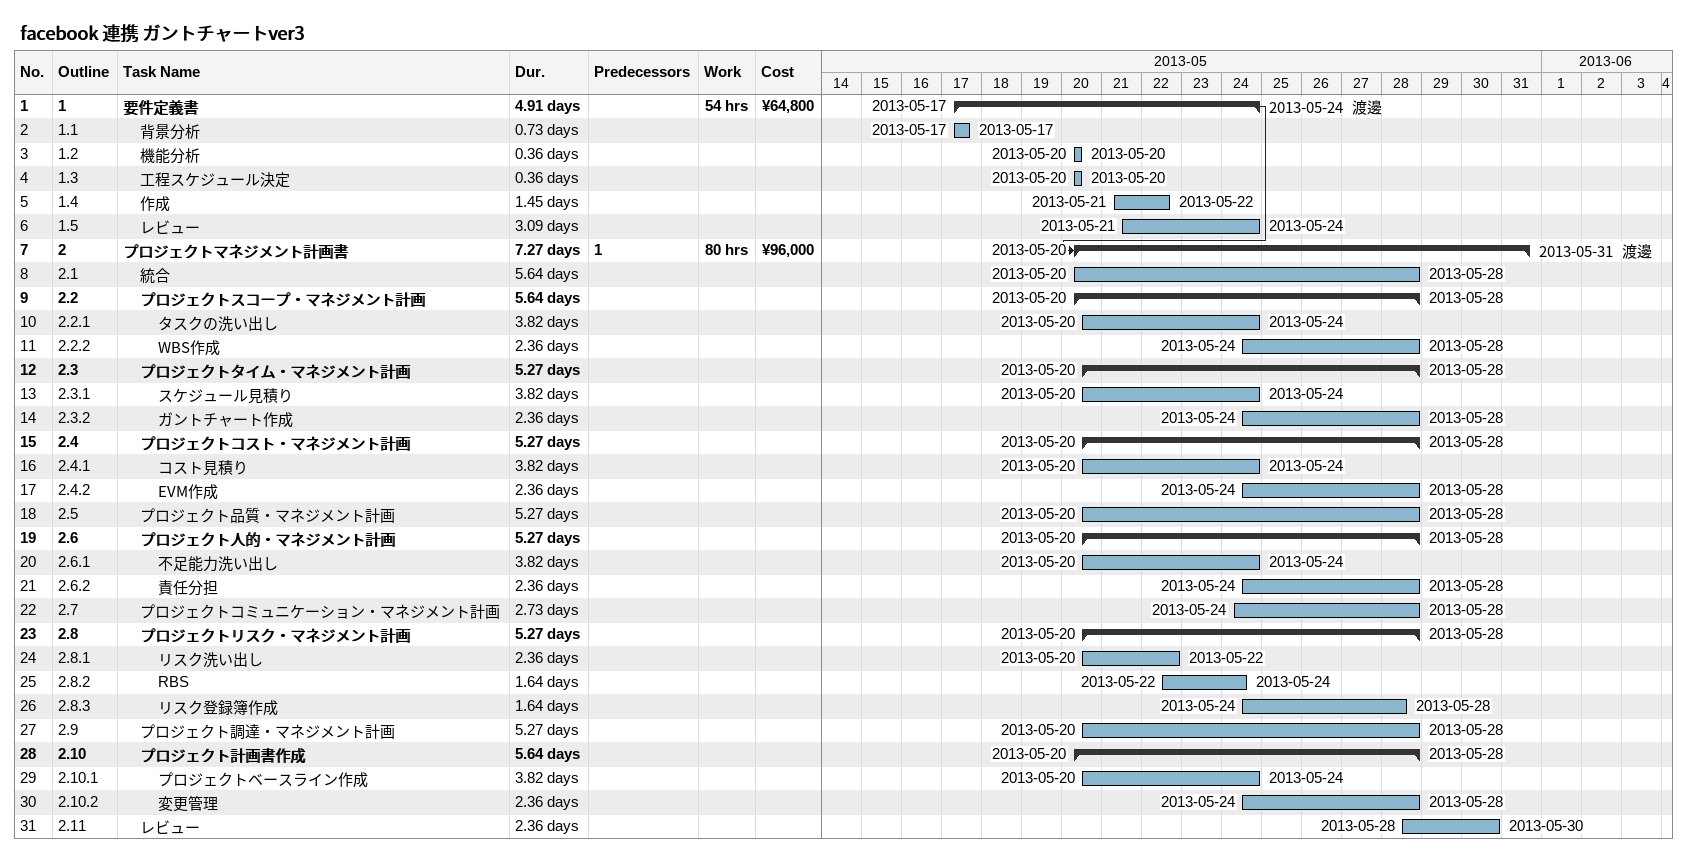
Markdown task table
facebook 連携 ガントチャートver3

| ID | WBS | Task | Duration | Start | Finish | Predecessors | Resources | Work (h) | Cost (¥) |
|---|---|---|---|---|---|---|---|---|---|
| 1 | 1 | **要件定義書** | 4.91d | 2013-05-17 | 2013-05-24 |  | 渡邊 | 54 | 64800 |
| 2 | 1.1 | 背景分析 | 0.73d | 2013-05-17 | 2013-05-17 |  |  |  |  |
| 3 | 1.2 | 機能分析 | 0.36d | 2013-05-20 | 2013-05-20 |  |  |  |  |
| 4 | 1.3 | 工程スケジュール決定 | 0.36d | 2013-05-20 | 2013-05-20 |  |  |  |  |
| 5 | 1.4 | 作成 | 1.45d | 2013-05-21 | 2013-05-22 |  |  |  |  |
| 6 | 1.5 | レビュー | 3.09d | 2013-05-21 | 2013-05-24 |  |  |  |  |
| 7 | 2 | **プロジェクトマネジメント計画書** | 7.27d | 2013-05-20 | 2013-05-31 | 1 | 渡邊 | 80 | 96000 |
| 8 | 2.1 | 統合 | 5.64d | 2013-05-20 | 2013-05-28 |  |  |  |  |
| 9 | 2.2 | **プロジェクトスコープ・マネジメント計画** | 5.64d | 2013-05-20 | 2013-05-28 |  |  |  |  |
| 10 | 2.2.1 | タスクの洗い出し | 3.82d | 2013-05-20 | 2013-05-24 |  |  |  |  |
| 11 | 2.2.2 | WBS作成 | 2.36d | 2013-05-24 | 2013-05-28 |  |  |  |  |
| 12 | 2.3 | **プロジェクトタイム・マネジメント計画** | 5.27d | 2013-05-20 | 2013-05-28 |  |  |  |  |
| 13 | 2.3.1 | スケジュール見積り | 3.82d | 2013-05-20 | 2013-05-24 |  |  |  |  |
| 14 | 2.3.2 | ガントチャート作成 | 2.36d | 2013-05-24 | 2013-05-28 |  |  |  |  |
| 15 | 2.4 | **プロジェクトコスト・マネジメント計画** | 5.27d | 2013-05-20 | 2013-05-28 |  |  |  |  |
| 16 | 2.4.1 | コスト見積り | 3.82d | 2013-05-20 | 2013-05-24 |  |  |  |  |
| 17 | 2.4.2 | EVM作成 | 2.36d | 2013-05-24 | 2013-05-28 |  |  |  |  |
| 18 | 2.5 | プロジェクト品質・マネジメント計画 | 5.27d | 2013-05-20 | 2013-05-28 |  |  |  |  |
| 19 | 2.6 | **プロジェクト人的・マネジメント計画** | 5.27d | 2013-05-20 | 2013-05-28 |  |  |  |  |
| 20 | 2.6.1 | 不足能力洗い出し | 3.82d | 2013-05-20 | 2013-05-24 |  |  |  |  |
| 21 | 2.6.2 | 責任分担 | 2.36d | 2013-05-24 | 2013-05-28 |  |  |  |  |
| 22 | 2.7 | プロジェクトコミュニケーション・マネジメント計画 | 2.73d | 2013-05-24 | 2013-05-28 |  |  |  |  |
| 23 | 2.8 | **プロジェクトリスク・マネジメント計画** | 5.27d | 2013-05-20 | 2013-05-28 |  |  |  |  |
| 24 | 2.8.1 | リスク洗い出し | 2.36d | 2013-05-20 | 2013-05-22 |  |  |  |  |
| 25 | 2.8.2 | RBS | 1.64d | 2013-05-22 | 2013-05-24 |  |  |  |  |
| 26 | 2.8.3 | リスク登録簿作成 | 1.64d | 2013-05-24 | 2013-05-28 |  |  |  |  |
| 27 | 2.9 | プロジェクト調達・マネジメント計画 | 5.27d | 2013-05-20 | 2013-05-28 |  |  |  |  |
| 28 | 2.10 | **プロジェクト計画書作成** | 5.64d | 2013-05-20 | 2013-05-28 |  |  |  |  |
| 29 | 2.10.1 | プロジェクトベースライン作成 | 3.82d | 2013-05-20 | 2013-05-24 |  |  |  |  |
| 30 | 2.10.2 | 変更管理 | 2.36d | 2013-05-24 | 2013-05-28 |  |  |  |  |
| 31 | 2.11 | レビュー | 2.36d | 2013-05-28 | 2013-05-30 |  |  |  |  |
